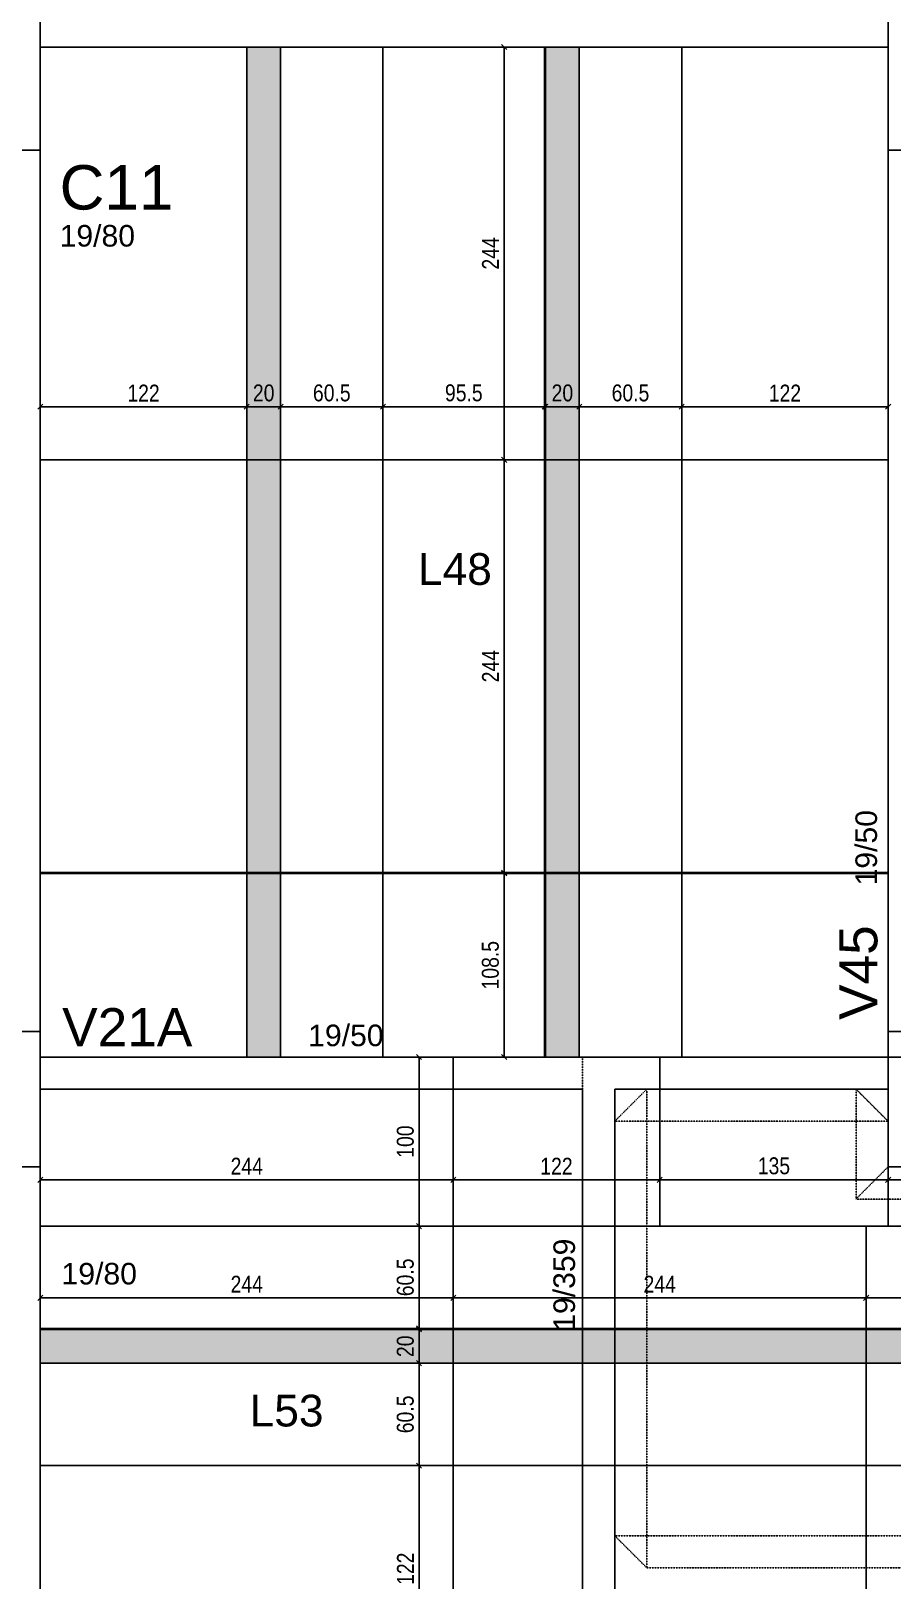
# Model space of a CAD drawing. Extents: x -9338 to -2786, y 930 to 5130.
# Drawn here: x -7413 to -6904, y 2804 to 3720 of the extents above; entities that cross this region are included whole.
import ezdxf

# ---------------------------------------------------------------- set-up
doc = ezdxf.new("R2010")
doc.units = 0
doc.linetypes.add('HIDDEN2', pattern=[0.1875, 0.125, -0.0625])
for name, color, linetype in [('1', 3, 'Continuous'), ('200', 1, 'HIDDEN2'), ('210', 3, 'HIDDEN2'), ('212', 3, 'Continuous'), ('213', 3, 'Continuous'), ('220', 5, 'Continuous'), ('222', 6, 'Continuous'), ('226', 4, 'Continuous'), ('233', 6, 'Continuous'), ('COTA', 2, 'Continuous'), ('Hachura', 7, 'Continuous'), ('Painéis', 200, 'Continuous')]:
    doc.layers.add(name, color=color, linetype=linetype)
doc.styles.add('COTA TECNICA-50', font='techl___.ttf', dxfattribs={"height": 10})
doc.styles.get("Standard").update_dxf_attribs({"font": 'arial.ttf'})
doc.dimstyles.new('COTA PAINEL-50', dxfattribs={"dimtxt": 10, "dimasz": 3, "dimexe": 3, "dimexo": 3, "dimgap": 3, "dimtad": 1, "dimdec": 1, "dimzin": 9, "dimdsep": 46, "dimtxsty": 'COTA TECNICA-50', "dimblk1": 'OBLIQUE', "dimblk2": 'OBLIQUE', "dimsah": 1, "dimcen": 0.9, "dimclrd": 4, "dimclre": 4, "dimclrt": 240, "dimadec": 1, "dimazin": 3, "dimtfac": 1, "dimtdec": 1, "dimtmove": 0, "dimatfit": 3, "dimfxl": 1, "dimtolj": 1, "dimtzin": 12, "dimarcsym": 0})

# ---------------------------------------------------------------- blocks, each defined once
blk = doc.blocks.new('_Oblique')
at = {"color": 0, "linetype": 'ByBlock', "lineweight": -2}
blk.add_line((-0.5, -0.5), (0.5, 0.5), dxfattribs=at)
blk = doc.blocks.new('*D28')
at = {"layer": 'COTA', "color": 4, "lineweight": -2, "transparency": 16777216}
for p, q in [((-7407.55, 3469.48), (-7407.55, 3500.86)), ((-7285.55, 3469.48), (-7285.55, 3500.86)), ((-7407.55, 3497.86), (-7285.55, 3497.86))]:
    blk.add_line(p, q, dxfattribs=at)
at = {"layer": 'Defpoints', "color": 0, "transparency": 16777216}
for p in [(-7285.55, 3497.86), (-7407.55, 3466.48), (-7285.55, 3466.48)]:
    blk.add_point(p, dxfattribs=at)
at = {"layer": 'COTA', "color": 4, "lineweight": -2, "transparency": 16777216, "xscale": 3, "yscale": 3, "zscale": 3, "rotation": 180}
blk.add_blockref('_Oblique', (-7407.55, 3497.86), dxfattribs=at)
at = {"layer": 'COTA', "color": 4, "lineweight": -2, "transparency": 16777216, "xscale": 3, "yscale": 3, "zscale": 3}
blk.add_blockref('_Oblique', (-7285.55, 3497.86), dxfattribs=at)
at = {"layer": 'COTA', "color": 240, "transparency": 16777216, "insert": (-7346.55, 3505.92), "char_height": 10, "attachment_point": 5, "style": 'COTA TECNICA-50'}
blk.add_mtext('\\A1;122', dxfattribs=at)
blk = doc.blocks.new('*D29')
at = {"layer": 'COTA', "color": 4, "lineweight": -2, "transparency": 16777216}
for p, q in [((-7109.05, 3469.48), (-7109.05, 3500.86)), ((-7089.05, 3469.48), (-7089.05, 3500.86)), ((-7109.05, 3497.86), (-7089.05, 3497.86))]:
    blk.add_line(p, q, dxfattribs=at)
at = {"layer": 'Defpoints', "color": 0, "transparency": 16777216}
for p in [(-7089.05, 3497.86), (-7109.05, 3466.48), (-7089.05, 3466.48)]:
    blk.add_point(p, dxfattribs=at)
at = {"layer": 'COTA', "color": 4, "lineweight": -2, "transparency": 16777216, "xscale": 3, "yscale": 3, "zscale": 3, "rotation": 180}
blk.add_blockref('_Oblique', (-7109.05, 3497.86), dxfattribs=at)
at = {"layer": 'COTA', "color": 4, "lineweight": -2, "transparency": 16777216, "xscale": 3, "yscale": 3, "zscale": 3}
blk.add_blockref('_Oblique', (-7089.05, 3497.86), dxfattribs=at)
at = {"layer": 'COTA', "color": 240, "transparency": 16777216, "insert": (-7099.05, 3505.96), "char_height": 10, "attachment_point": 5, "style": 'COTA TECNICA-50'}
blk.add_mtext('\\A1;20', dxfattribs=at)
blk = doc.blocks.new('*D30')
at = {"layer": 'COTA', "color": 4, "lineweight": -2, "transparency": 16777216}
for p, q in [((-7089.05, 3469.48), (-7089.05, 3500.86)), ((-7028.55, 3469.48), (-7028.55, 3500.86)), ((-7089.05, 3497.86), (-7028.55, 3497.86))]:
    blk.add_line(p, q, dxfattribs=at)
at = {"layer": 'Defpoints', "color": 0, "transparency": 16777216}
for p in [(-7028.55, 3497.86), (-7089.05, 3466.48), (-7028.55, 3466.48)]:
    blk.add_point(p, dxfattribs=at)
at = {"layer": 'COTA', "color": 4, "lineweight": -2, "transparency": 16777216, "xscale": 3, "yscale": 3, "zscale": 3, "rotation": 180}
blk.add_blockref('_Oblique', (-7089.05, 3497.86), dxfattribs=at)
at = {"layer": 'COTA', "color": 4, "lineweight": -2, "transparency": 16777216, "xscale": 3, "yscale": 3, "zscale": 3}
blk.add_blockref('_Oblique', (-7028.55, 3497.86), dxfattribs=at)
at = {"layer": 'COTA', "color": 240, "transparency": 16777216, "insert": (-7058.8, 3505.97), "char_height": 10, "attachment_point": 5, "style": 'COTA TECNICA-50'}
blk.add_mtext('\\A1;60.5', dxfattribs=at)
blk = doc.blocks.new('*D31')
at = {"layer": 'COTA', "color": 4, "lineweight": -2, "transparency": 16777216}
for p, q in [((-7028.55, 3469.48), (-7028.55, 3500.86)), ((-6906.55, 3469.48), (-6906.55, 3500.86)), ((-7028.55, 3497.86), (-6906.55, 3497.86))]:
    blk.add_line(p, q, dxfattribs=at)
at = {"layer": 'Defpoints', "color": 0, "transparency": 16777216}
for p in [(-6906.55, 3497.86), (-7028.55, 3466.48), (-6906.55, 3466.48)]:
    blk.add_point(p, dxfattribs=at)
at = {"layer": 'COTA', "color": 4, "lineweight": -2, "transparency": 16777216, "xscale": 3, "yscale": 3, "zscale": 3, "rotation": 180}
blk.add_blockref('_Oblique', (-7028.55, 3497.86), dxfattribs=at)
at = {"layer": 'COTA', "color": 4, "lineweight": -2, "transparency": 16777216, "xscale": 3, "yscale": 3, "zscale": 3}
blk.add_blockref('_Oblique', (-6906.55, 3497.86), dxfattribs=at)
at = {"layer": 'COTA', "color": 240, "transparency": 16777216, "insert": (-6967.55, 3505.92), "char_height": 10, "attachment_point": 5, "style": 'COTA TECNICA-50'}
blk.add_mtext('\\A1;122', dxfattribs=at)
blk = doc.blocks.new('*D32')
at = {"layer": 'COTA', "color": 4, "lineweight": -2, "transparency": 16777216}
for p, q in [((-7112.55, 3710.48), (-7136.46, 3710.48)), ((-7133.46, 3710.48), (-7133.46, 3466.48)), ((-7112.55, 3466.48), (-7136.46, 3466.48))]:
    blk.add_line(p, q, dxfattribs=at)
at = {"layer": 'Defpoints', "color": 0, "transparency": 16777216}
for p in [(-7109.55, 3710.48), (-7133.46, 3466.48), (-7109.55, 3466.48)]:
    blk.add_point(p, dxfattribs=at)
at = {"layer": 'COTA', "color": 4, "lineweight": -2, "transparency": 16777216, "xscale": 3, "yscale": 3, "zscale": 3}
for p, rotation in [((-7133.46, 3710.48), 90), ((-7133.46, 3466.48), 270)]:
    blk.add_blockref('_Oblique', p, dxfattribs=dict(at, rotation=rotation))
at = {"layer": 'COTA', "color": 240, "transparency": 16777216, "insert": (-7141.53, 3588.48), "char_height": 10, "attachment_point": 5, "rotation": 90, "style": 'COTA TECNICA-50'}
blk.add_mtext('\\A1;244', dxfattribs=at)
blk = doc.blocks.new('*D33')
at = {"layer": 'COTA', "color": 4, "lineweight": -2, "transparency": 16777216}
for p, q in [((-7112.55, 3466.48), (-7136.46, 3466.48)), ((-7133.46, 3466.48), (-7133.46, 3222.48)), ((-7112.55, 3222.48), (-7136.46, 3222.48))]:
    blk.add_line(p, q, dxfattribs=at)
at = {"layer": 'Defpoints', "color": 0, "transparency": 16777216}
for p in [(-7109.55, 3466.48), (-7133.46, 3222.48), (-7109.55, 3222.48)]:
    blk.add_point(p, dxfattribs=at)
at = {"layer": 'COTA', "color": 4, "lineweight": -2, "transparency": 16777216, "xscale": 3, "yscale": 3, "zscale": 3}
for p, rotation in [((-7133.46, 3466.48), 90), ((-7133.46, 3222.48), 270)]:
    blk.add_blockref('_Oblique', p, dxfattribs=dict(at, rotation=rotation))
at = {"layer": 'COTA', "color": 240, "transparency": 16777216, "insert": (-7141.53, 3344.48), "char_height": 10, "attachment_point": 5, "rotation": 90, "style": 'COTA TECNICA-50'}
blk.add_mtext('\\A1;244', dxfattribs=at)
blk = doc.blocks.new('*D34')
at = {"layer": 'COTA', "color": 4, "lineweight": -2, "transparency": 16777216}
for p, q in [((-7112.55, 3221.98), (-7136.46, 3221.98)), ((-7133.46, 3221.98), (-7133.46, 3113.44)), ((-7112.55, 3113.44), (-7136.46, 3113.44))]:
    blk.add_line(p, q, dxfattribs=at)
at = {"layer": 'Defpoints', "color": 0, "transparency": 16777216}
for p in [(-7109.55, 3221.98), (-7133.46, 3113.44), (-7109.55, 3113.44)]:
    blk.add_point(p, dxfattribs=at)
at = {"layer": 'COTA', "color": 4, "lineweight": -2, "transparency": 16777216, "xscale": 3, "yscale": 3, "zscale": 3}
for p, rotation in [((-7133.46, 3221.98), 90), ((-7133.46, 3113.44), 270)]:
    blk.add_blockref('_Oblique', p, dxfattribs=dict(at, rotation=rotation))
at = {"layer": 'COTA', "color": 240, "transparency": 16777216, "insert": (-7141.59, 3167.71), "char_height": 10, "attachment_point": 5, "rotation": 90, "style": 'COTA TECNICA-50'}
blk.add_mtext('\\A1;108.5', dxfattribs=at)
blk = doc.blocks.new('*D154')
at = {"layer": 'COTA', "color": 4, "lineweight": -2, "transparency": 16777216}
for p, q in [((-7407.55, 3016.44), (-7407.55, 3043.83)), ((-7407.55, 3040.83), (-7163.55, 3040.83)), ((-7163.55, 3016.44), (-7163.55, 3043.83))]:
    blk.add_line(p, q, dxfattribs=at)
at = {"layer": 'Defpoints', "color": 0, "transparency": 16777216}
for p in [(-7163.55, 3040.83), (-7407.55, 3013.44), (-7163.55, 3013.44)]:
    blk.add_point(p, dxfattribs=at)
at = {"layer": 'COTA', "color": 4, "lineweight": -2, "transparency": 16777216, "xscale": 3, "yscale": 3, "zscale": 3, "rotation": 180}
blk.add_blockref('_Oblique', (-7407.55, 3040.83), dxfattribs=at)
at = {"layer": 'COTA', "color": 4, "lineweight": -2, "transparency": 16777216, "xscale": 3, "yscale": 3, "zscale": 3}
blk.add_blockref('_Oblique', (-7163.55, 3040.83), dxfattribs=at)
at = {"layer": 'COTA', "color": 240, "transparency": 16777216, "insert": (-7285.55, 3048.9), "char_height": 10, "attachment_point": 5, "style": 'COTA TECNICA-50'}
blk.add_mtext('\\A1;244', dxfattribs=at)
blk = doc.blocks.new('*D155')
at = {"layer": 'COTA', "color": 4, "lineweight": -2, "transparency": 16777216}
for p, q in [((-7163.55, 3016.44), (-7163.55, 3043.83)), ((-7163.55, 3040.83), (-7041.55, 3040.83)), ((-7041.55, 3016.44), (-7041.55, 3043.83))]:
    blk.add_line(p, q, dxfattribs=at)
at = {"layer": 'Defpoints', "color": 0, "transparency": 16777216}
for p in [(-7041.55, 3040.83), (-7163.55, 3013.44), (-7041.55, 3013.44)]:
    blk.add_point(p, dxfattribs=at)
at = {"layer": 'COTA', "color": 4, "lineweight": -2, "transparency": 16777216, "xscale": 3, "yscale": 3, "zscale": 3, "rotation": 180}
blk.add_blockref('_Oblique', (-7163.55, 3040.83), dxfattribs=at)
at = {"layer": 'COTA', "color": 4, "lineweight": -2, "transparency": 16777216, "xscale": 3, "yscale": 3, "zscale": 3}
blk.add_blockref('_Oblique', (-7041.55, 3040.83), dxfattribs=at)
at = {"layer": 'COTA', "color": 240, "transparency": 16777216, "insert": (-7102.55, 3048.89), "char_height": 10, "attachment_point": 5, "style": 'COTA TECNICA-50'}
blk.add_mtext('\\A1;122', dxfattribs=at)
blk = doc.blocks.new('*D156')
at = {"layer": 'COTA', "color": 4, "lineweight": -2, "transparency": 16777216}
for p, q in [((-7041.55, 3016.44), (-7041.55, 3043.83)), ((-7041.55, 3040.83), (-6906.55, 3040.83)), ((-6906.55, 3016.44), (-6906.55, 3043.83))]:
    blk.add_line(p, q, dxfattribs=at)
at = {"layer": 'Defpoints', "color": 0, "transparency": 16777216}
for p in [(-6906.55, 3040.83), (-7041.55, 3013.44), (-6906.55, 3013.44)]:
    blk.add_point(p, dxfattribs=at)
at = {"layer": 'COTA', "color": 4, "lineweight": -2, "transparency": 16777216, "xscale": 3, "yscale": 3, "zscale": 3, "rotation": 180}
blk.add_blockref('_Oblique', (-7041.55, 3040.83), dxfattribs=at)
at = {"layer": 'COTA', "color": 4, "lineweight": -2, "transparency": 16777216, "xscale": 3, "yscale": 3, "zscale": 3}
blk.add_blockref('_Oblique', (-6906.55, 3040.83), dxfattribs=at)
at = {"layer": 'COTA', "color": 240, "transparency": 16777216, "insert": (-6974.05, 3049.05), "char_height": 10, "attachment_point": 5, "style": 'COTA TECNICA-50'}
blk.add_mtext('\\A1;135', dxfattribs=at)
blk = doc.blocks.new('*D157')
at = {"layer": 'COTA', "color": 4, "lineweight": -2, "transparency": 16777216}
for p, q in [((-6906.55, 3016.44), (-6906.55, 3043.83)), ((-6906.55, 3040.83), (-6784.55, 3040.83)), ((-6784.55, 3016.44), (-6784.55, 3043.83))]:
    blk.add_line(p, q, dxfattribs=at)
at = {"layer": 'Defpoints', "color": 0, "transparency": 16777216}
for p in [(-6784.55, 3040.83), (-6906.55, 3013.44), (-6784.55, 3013.44)]:
    blk.add_point(p, dxfattribs=at)
at = {"layer": 'COTA', "color": 4, "lineweight": -2, "transparency": 16777216, "xscale": 3, "yscale": 3, "zscale": 3, "rotation": 180}
blk.add_blockref('_Oblique', (-6906.55, 3040.83), dxfattribs=at)
at = {"layer": 'COTA', "color": 4, "lineweight": -2, "transparency": 16777216, "xscale": 3, "yscale": 3, "zscale": 3}
blk.add_blockref('_Oblique', (-6784.55, 3040.83), dxfattribs=at)
at = {"layer": 'COTA', "color": 240, "transparency": 16777216, "insert": (-6845.55, 3048.89), "char_height": 10, "attachment_point": 5, "style": 'COTA TECNICA-50'}
blk.add_mtext('\\A1;122', dxfattribs=at)
blk = doc.blocks.new('*D161')
at = {"layer": 'COTA', "color": 4, "lineweight": -2, "transparency": 16777216}
for p, q in [((-7166.55, 3113.44), (-7186.73, 3113.44)), ((-7183.73, 3113.44), (-7183.73, 3013.44)), ((-7166.55, 3013.44), (-7186.73, 3013.44))]:
    blk.add_line(p, q, dxfattribs=at)
at = {"layer": 'Defpoints', "color": 0, "transparency": 16777216}
for p in [(-7163.55, 3113.44), (-7183.73, 3013.44), (-7163.55, 3013.44)]:
    blk.add_point(p, dxfattribs=at)
at = {"layer": 'COTA', "color": 4, "lineweight": -2, "transparency": 16777216, "xscale": 3, "yscale": 3, "zscale": 3}
for p, rotation in [((-7183.73, 3113.44), 90), ((-7183.73, 3013.44), 270)]:
    blk.add_blockref('_Oblique', p, dxfattribs=dict(at, rotation=rotation))
at = {"layer": 'COTA', "color": 240, "transparency": 16777216, "insert": (-7191.83, 3063.44), "char_height": 10, "attachment_point": 5, "rotation": 90, "style": 'COTA TECNICA-50'}
blk.add_mtext('\\A1;100', dxfattribs=at)
blk = doc.blocks.new('*D162')
at = {"layer": 'COTA', "color": 4, "lineweight": -2, "transparency": 16777216}
for p, q in [((-7166.55, 3013.44), (-7186.73, 3013.44)), ((-7183.73, 3013.44), (-7183.73, 2952.94)), ((-7166.55, 2952.94), (-7186.73, 2952.94))]:
    blk.add_line(p, q, dxfattribs=at)
at = {"layer": 'Defpoints', "color": 0, "transparency": 16777216}
for p in [(-7163.55, 3013.44), (-7183.73, 2952.94), (-7163.55, 2952.94)]:
    blk.add_point(p, dxfattribs=at)
at = {"layer": 'COTA', "color": 4, "lineweight": -2, "transparency": 16777216, "xscale": 3, "yscale": 3, "zscale": 3}
for p, rotation in [((-7183.73, 3013.44), 90), ((-7183.73, 2952.94), 270)]:
    blk.add_blockref('_Oblique', p, dxfattribs=dict(at, rotation=rotation))
at = {"layer": 'COTA', "color": 240, "transparency": 16777216, "insert": (-7191.84, 2983.19), "char_height": 10, "attachment_point": 5, "rotation": 90, "style": 'COTA TECNICA-50'}
blk.add_mtext('\\A1;60.5', dxfattribs=at)
blk = doc.blocks.new('*D163')
at = {"layer": 'COTA', "color": 4, "lineweight": -2, "transparency": 16777216}
for p, q in [((-7166.55, 2952.44), (-7186.73, 2952.44)), ((-7183.73, 2952.44), (-7183.73, 2932.44)), ((-7166.55, 2932.44), (-7186.73, 2932.44))]:
    blk.add_line(p, q, dxfattribs=at)
at = {"layer": 'Defpoints', "color": 0, "transparency": 16777216}
for p in [(-7163.55, 2952.44), (-7183.73, 2932.44), (-7163.55, 2932.44)]:
    blk.add_point(p, dxfattribs=at)
at = {"layer": 'COTA', "color": 4, "lineweight": -2, "transparency": 16777216, "xscale": 3, "yscale": 3, "zscale": 3}
for p, rotation in [((-7183.73, 2952.44), 90), ((-7183.73, 2932.44), 270)]:
    blk.add_blockref('_Oblique', p, dxfattribs=dict(at, rotation=rotation))
at = {"layer": 'COTA', "color": 240, "transparency": 16777216, "insert": (-7191.83, 2942.44), "char_height": 10, "attachment_point": 5, "rotation": 90, "style": 'COTA TECNICA-50'}
blk.add_mtext('\\A1;20', dxfattribs=at)
blk = doc.blocks.new('*D164')
at = {"layer": 'COTA', "color": 4, "lineweight": -2, "transparency": 16777216}
for p, q in [((-7166.55, 2932.44), (-7186.73, 2932.44)), ((-7183.73, 2932.44), (-7183.73, 2871.94)), ((-7166.55, 2871.94), (-7186.73, 2871.94))]:
    blk.add_line(p, q, dxfattribs=at)
at = {"layer": 'Defpoints', "color": 0, "transparency": 16777216}
for p in [(-7163.55, 2932.44), (-7183.73, 2871.94), (-7163.55, 2871.94)]:
    blk.add_point(p, dxfattribs=at)
at = {"layer": 'COTA', "color": 4, "lineweight": -2, "transparency": 16777216, "xscale": 3, "yscale": 3, "zscale": 3}
for p, rotation in [((-7183.73, 2932.44), 90), ((-7183.73, 2871.94), 270)]:
    blk.add_blockref('_Oblique', p, dxfattribs=dict(at, rotation=rotation))
at = {"layer": 'COTA', "color": 240, "transparency": 16777216, "insert": (-7191.84, 2902.19), "char_height": 10, "attachment_point": 5, "rotation": 90, "style": 'COTA TECNICA-50'}
blk.add_mtext('\\A1;60.5', dxfattribs=at)
blk = doc.blocks.new('*D165')
at = {"layer": 'COTA', "color": 4, "lineweight": -2, "transparency": 16777216}
for p, q in [((-7166.55, 2871.94), (-7186.73, 2871.94)), ((-7183.73, 2871.94), (-7183.73, 2749.94)), ((-7166.55, 2749.94), (-7186.73, 2749.94))]:
    blk.add_line(p, q, dxfattribs=at)
at = {"layer": 'Defpoints', "color": 0, "transparency": 16777216}
for p in [(-7163.55, 2871.94), (-7183.73, 2749.94), (-7163.55, 2749.94)]:
    blk.add_point(p, dxfattribs=at)
at = {"layer": 'COTA', "color": 4, "lineweight": -2, "transparency": 16777216, "xscale": 3, "yscale": 3, "zscale": 3}
for p, rotation in [((-7183.73, 2871.94), 90), ((-7183.73, 2749.94), 270)]:
    blk.add_blockref('_Oblique', p, dxfattribs=dict(at, rotation=rotation))
at = {"layer": 'COTA', "color": 240, "transparency": 16777216, "insert": (-7191.79, 2810.94), "char_height": 10, "attachment_point": 5, "rotation": 90, "style": 'COTA TECNICA-50'}
blk.add_mtext('\\A1;122', dxfattribs=at)
blk = doc.blocks.new('*D166')
at = {"layer": 'COTA', "color": 4, "lineweight": -2, "transparency": 16777216}
for p, q in [((-7407.55, 2955.44), (-7407.55, 2974.07)), ((-7407.55, 2971.07), (-7163.55, 2971.07)), ((-7163.55, 2955.44), (-7163.55, 2974.07))]:
    blk.add_line(p, q, dxfattribs=at)
at = {"layer": 'Defpoints', "color": 0, "transparency": 16777216}
for p in [(-7163.55, 2971.07), (-7407.55, 2952.44), (-7163.55, 2952.44)]:
    blk.add_point(p, dxfattribs=at)
at = {"layer": 'COTA', "color": 4, "lineweight": -2, "transparency": 16777216, "xscale": 3, "yscale": 3, "zscale": 3, "rotation": 180}
blk.add_blockref('_Oblique', (-7407.55, 2971.07), dxfattribs=at)
at = {"layer": 'COTA', "color": 4, "lineweight": -2, "transparency": 16777216, "xscale": 3, "yscale": 3, "zscale": 3}
blk.add_blockref('_Oblique', (-7163.55, 2971.07), dxfattribs=at)
at = {"layer": 'COTA', "color": 240, "transparency": 16777216, "insert": (-7285.55, 2979.14), "char_height": 10, "attachment_point": 5, "style": 'COTA TECNICA-50'}
blk.add_mtext('\\A1;244', dxfattribs=at)
blk = doc.blocks.new('*D167')
at = {"layer": 'COTA', "color": 4, "lineweight": -2, "transparency": 16777216}
for p, q in [((-7163.55, 2955.94), (-7163.55, 2974.07)), ((-7163.55, 2971.07), (-6919.55, 2971.07)), ((-6919.55, 2955.94), (-6919.55, 2974.07))]:
    blk.add_line(p, q, dxfattribs=at)
at = {"layer": 'Defpoints', "color": 0, "transparency": 16777216}
for p in [(-6919.55, 2971.07), (-7163.55, 2952.94), (-6919.55, 2952.94)]:
    blk.add_point(p, dxfattribs=at)
at = {"layer": 'COTA', "color": 4, "lineweight": -2, "transparency": 16777216, "xscale": 3, "yscale": 3, "zscale": 3, "rotation": 180}
blk.add_blockref('_Oblique', (-7163.55, 2971.07), dxfattribs=at)
at = {"layer": 'COTA', "color": 4, "lineweight": -2, "transparency": 16777216, "xscale": 3, "yscale": 3, "zscale": 3}
blk.add_blockref('_Oblique', (-6919.55, 2971.07), dxfattribs=at)
at = {"layer": 'COTA', "color": 240, "transparency": 16777216, "insert": (-7041.55, 2979.14), "char_height": 10, "attachment_point": 5, "style": 'COTA TECNICA-50'}
blk.add_mtext('\\A1;244', dxfattribs=at)
blk = doc.blocks.new('*D168')
at = {"layer": 'COTA', "color": 4, "lineweight": -2, "transparency": 16777216}
for p, q in [((-6919.55, 2955.94), (-6919.55, 2974.07)), ((-6919.55, 2971.07), (-6675.55, 2971.07)), ((-6675.55, 2955.94), (-6675.55, 2974.07))]:
    blk.add_line(p, q, dxfattribs=at)
at = {"layer": 'Defpoints', "color": 0, "transparency": 16777216}
for p in [(-6675.55, 2971.07), (-6919.55, 2952.94), (-6675.55, 2952.94)]:
    blk.add_point(p, dxfattribs=at)
at = {"layer": 'COTA', "color": 4, "lineweight": -2, "transparency": 16777216, "xscale": 3, "yscale": 3, "zscale": 3, "rotation": 180}
blk.add_blockref('_Oblique', (-6919.55, 2971.07), dxfattribs=at)
at = {"layer": 'COTA', "color": 4, "lineweight": -2, "transparency": 16777216, "xscale": 3, "yscale": 3, "zscale": 3}
blk.add_blockref('_Oblique', (-6675.55, 2971.07), dxfattribs=at)
at = {"layer": 'COTA', "color": 240, "transparency": 16777216, "insert": (-6797.55, 2979.14), "char_height": 10, "attachment_point": 5, "style": 'COTA TECNICA-50'}
blk.add_mtext('\\A1;244', dxfattribs=at)
blk = doc.blocks.new('*D172')
at = {"layer": 'COTA', "color": 4, "lineweight": -2, "transparency": 16777216}
for p, q in [((-7285.55, 3469.48), (-7285.55, 3500.86)), ((-7265.55, 3469.48), (-7265.55, 3500.86)), ((-7285.55, 3497.86), (-7265.55, 3497.86))]:
    blk.add_line(p, q, dxfattribs=at)
at = {"layer": 'Defpoints', "color": 0, "transparency": 16777216}
for p in [(-7265.55, 3497.86), (-7285.55, 3466.48), (-7265.55, 3466.48)]:
    blk.add_point(p, dxfattribs=at)
at = {"layer": 'COTA', "color": 4, "lineweight": -2, "transparency": 16777216, "xscale": 3, "yscale": 3, "zscale": 3, "rotation": 180}
blk.add_blockref('_Oblique', (-7285.55, 3497.86), dxfattribs=at)
at = {"layer": 'COTA', "color": 4, "lineweight": -2, "transparency": 16777216, "xscale": 3, "yscale": 3, "zscale": 3}
blk.add_blockref('_Oblique', (-7265.55, 3497.86), dxfattribs=at)
at = {"layer": 'COTA', "color": 240, "transparency": 16777216, "insert": (-7275.55, 3505.96), "char_height": 10, "attachment_point": 5, "style": 'COTA TECNICA-50'}
blk.add_mtext('\\A1;20', dxfattribs=at)
blk = doc.blocks.new('*D173')
at = {"layer": 'COTA', "color": 4, "lineweight": -2, "transparency": 16777216}
for p, q in [((-7265.55, 3469.48), (-7265.55, 3500.86)), ((-7205.05, 3469.48), (-7205.05, 3500.86)), ((-7265.55, 3497.86), (-7205.05, 3497.86))]:
    blk.add_line(p, q, dxfattribs=at)
at = {"layer": 'Defpoints', "color": 0, "transparency": 16777216}
for p in [(-7205.05, 3497.86), (-7265.55, 3466.48), (-7205.05, 3466.48)]:
    blk.add_point(p, dxfattribs=at)
at = {"layer": 'COTA', "color": 4, "lineweight": -2, "transparency": 16777216, "xscale": 3, "yscale": 3, "zscale": 3, "rotation": 180}
blk.add_blockref('_Oblique', (-7265.55, 3497.86), dxfattribs=at)
at = {"layer": 'COTA', "color": 4, "lineweight": -2, "transparency": 16777216, "xscale": 3, "yscale": 3, "zscale": 3}
blk.add_blockref('_Oblique', (-7205.05, 3497.86), dxfattribs=at)
at = {"layer": 'COTA', "color": 240, "transparency": 16777216, "insert": (-7235.3, 3505.97), "char_height": 10, "attachment_point": 5, "style": 'COTA TECNICA-50'}
blk.add_mtext('\\A1;60.5', dxfattribs=at)
blk = doc.blocks.new('*D174')
at = {"layer": 'COTA', "color": 4, "lineweight": -2, "transparency": 16777216}
for p, q in [((-7205.05, 3469.48), (-7205.05, 3500.86)), ((-7109.55, 3469.48), (-7109.55, 3500.86)), ((-7205.05, 3497.86), (-7109.55, 3497.86))]:
    blk.add_line(p, q, dxfattribs=at)
at = {"layer": 'Defpoints', "color": 0, "transparency": 16777216}
for p in [(-7109.55, 3497.86), (-7205.05, 3466.48), (-7109.55, 3466.48)]:
    blk.add_point(p, dxfattribs=at)
at = {"layer": 'COTA', "color": 4, "lineweight": -2, "transparency": 16777216, "xscale": 3, "yscale": 3, "zscale": 3, "rotation": 180}
blk.add_blockref('_Oblique', (-7205.05, 3497.86), dxfattribs=at)
at = {"layer": 'COTA', "color": 4, "lineweight": -2, "transparency": 16777216, "xscale": 3, "yscale": 3, "zscale": 3}
blk.add_blockref('_Oblique', (-7109.55, 3497.86), dxfattribs=at)
at = {"layer": 'COTA', "color": 240, "transparency": 16777216, "insert": (-7157.3, 3506), "char_height": 10, "attachment_point": 5, "style": 'COTA TECNICA-50'}
blk.add_mtext('\\A1;95.5', dxfattribs=at)

msp = doc.modelspace()

# ---------------------------------------------------------------- hatches: boundary and pattern name
at = {"layer": 'Hachura', "true_color": 0x939598}
h = msp.add_hatch(color=252, dxfattribs=at)
h.dxf.hatch_style = 1
h.paths.add_polyline_path([(-7265.55, 3466.48), (-7285.55, 3466.48), (-7285.55, 3113.44), (-7265.55, 3113.44)])
h.paths.add_polyline_path([(-7089.05, 3466.48), (-7109.05, 3466.48), (-7109.05, 3113.44), (-7089.05, 3113.44)])
h.paths.add_polyline_path([(-7089.05, 3710.48), (-7109.05, 3710.48), (-7109.05, 3466.48), (-7089.05, 3466.48)])
h.paths.add_polyline_path([(-7265.55, 3710.48), (-7285.55, 3710.48), (-7285.55, 3466.48), (-7265.55, 3466.48)])
h = msp.add_hatch(color=252, dxfattribs=at)
h.dxf.hatch_style = 1
h.paths.add_polyline_path([(-7163.55, 2952.44), (-7407.55, 2952.44), (-7407.55, 2932.44), (-7163.55, 2932.44)])
h.paths.add_polyline_path([(-6919.55, 2952.44), (-7163.55, 2952.44), (-7163.55, 2932.44), (-6919.55, 2932.44)])
h.paths.add_polyline_path([(-6675.55, 2952.44), (-6919.55, 2952.44), (-6919.55, 2932.44), (-6675.55, 2932.44)])
h.paths.add_polyline_path([(-6431.55, 2952.44), (-6675.55, 2952.44), (-6675.55, 2932.44), (-6431.55, 2932.44)])
h.paths.add_polyline_path([(-6309.55, 2952.44), (-6431.55, 2952.44), (-6431.55, 2932.44), (-6309.55, 2932.44)])
h.paths.add_polyline_path([(-6179.65, 2952.44), (-6309.05, 2952.44), (-6309.05, 2932.44), (-6179.65, 2932.44)])

# ---------------------------------------------------------------- linework, layer by layer
at = {"layer": '1'}
for p, q in [((-7407.55, 3710.48), (-6906.55, 3710.48)), ((-7407.55, 3649.48), (-7407.55, 3128.48)), ((-6906.55, 3128.48), (-6906.55, 3649.48)), ((-7407.55, 3094.44), (-7087.15, 3094.44)), ((-7087.15, 2765.44), (-7087.15, 3094.44)), ((-7068.15, 2765.44), (-7068.15, 3094.44)), ((-7068.15, 3094.44), (-6906.55, 3094.44)), ((-7407.55, 3048.48), (-7407.55, 2765.44))]:
    msp.add_line(p, q, dxfattribs=at)
msp.add_lwpolyline([(-6906.55, 3113.44), (-7407.55, 3113.44)], dxfattribs=at)
at = {"layer": '200'}
for p, q in [((-7049.15, 2811.44), (-7049.15, 3094.44)), ((-7068.15, 3075.44), (-6906.55, 3075.44)), ((-6925.55, 3029.48), (-6906.55, 3048.48)), ((-7068.15, 2830.44), (-6707.65, 2830.44))]:
    msp.add_line(p, q, dxfattribs=at)
msp.add_lwpolyline([(-6925.55, 3094.44), (-6925.55, 3029.48), (-6868.55, 3029.48), (-6868.55, 3094.44)], dxfattribs=at)
at = {"layer": '210'}
for p, q in [((-7087.15, 3094.44), (-7087.15, 3113.44)), ((-7068.15, 3075.44), (-7049.15, 3094.44)), ((-6925.55, 3094.44), (-6906.55, 3075.44)), ((-7068.15, 2830.44), (-7049.15, 2811.44)), ((-7049.15, 2811.44), (-6726.65, 2811.44))]:
    msp.add_line(p, q, dxfattribs=at)
at = {"layer": '222'}
for points in [[(-7426.55, 3649.48), (-7426.55, 3729.48), (-7407.55, 3729.48), (-7407.55, 3649.48), (-7426.55, 3649.48)], [(-6906.55, 3649.48), (-6906.55, 3729.48), (-6887.55, 3729.48), (-6887.55, 3649.48), (-6906.55, 3649.48)], [(-7426.55, 3048.48), (-7426.55, 3128.48), (-7407.55, 3128.48), (-7407.55, 3048.48), (-7426.55, 3048.48)], [(-6906.55, 3048.48), (-6906.55, 3128.48), (-6887.55, 3128.48), (-6887.55, 3048.48), (-6906.55, 3048.48)]]:
    msp.add_lwpolyline(points, dxfattribs=at)
at = {"layer": 'Painéis'}
for p, q in [((-7285.55, 3710.48), (-7285.55, 3113.44)), ((-7265.55, 3710.48), (-7265.55, 3113.44)), ((-7205.05, 3710.48), (-7205.05, 3113.44)), ((-7109.55, 3710.48), (-7109.55, 3113.44)), ((-7109.05, 3710.48), (-7109.05, 3113.44)), ((-7089.05, 3710.48), (-7089.05, 3113.44)), ((-7028.55, 3710.48), (-7028.55, 3113.44)), ((-7407.55, 3466.48), (-6906.55, 3466.48)), ((-7407.55, 3222.48), (-6906.55, 3222.48)), ((-7407.55, 3221.98), (-6906.55, 3221.98)), ((-7407.55, 3113.44), (-6179.65, 3113.44)), ((-7407.55, 3113.44), (-7407.55, 2749.94)), ((-7163.55, 3113.44), (-7163.55, 2749.94)), ((-7041.55, 3113.44), (-7041.55, 3013.44)), ((-6906.55, 3113.44), (-6906.55, 3013.44)), ((-7407.55, 3013.44), (-6179.65, 3013.44)), ((-6919.55, 3013.44), (-6919.55, 2749.94)), ((-7407.55, 2952.94), (-6179.65, 2952.94)), ((-7407.55, 2952.44), (-6179.65, 2952.44)), ((-7407.55, 2932.44), (-6179.65, 2932.44)), ((-7407.55, 2871.94), (-6179.65, 2871.94))]:
    msp.add_line(p, q, dxfattribs=at)
for points in [[(-6906.55, 3113.44), (-7407.55, 3113.44), (-7407.55, 3710.48), (-6906.55, 3710.48)], [(-7407.55, 3113.44), (-6179.65, 3113.44), (-6179.65, 2749.94), (-7407.55, 2749.94)]]:
    msp.add_lwpolyline(points, close=True, dxfattribs=at)
msp.add_lwpolyline([(-6906.55, 3048.48), (-6887.55, 3048.48), (-6887.55, 3113.44)], dxfattribs=at)

# ---------------------------------------------------------------- texts
at = {"layer": '212'}
for s, p in [('19/50', (-6913.14, 3214.87)), ('19/359', (-7091.59, 2951.61))]:
    msp.add_text(s, height=12.75, rotation=90, dxfattribs=at).set_placement(p)
msp.add_text('19/50', height=12.75, dxfattribs=at).set_placement((-7249.26, 3119.84))
at = {"layer": '213'}
for p in [(-7396.14, 3592.54), (-7395, 2978.98)]:
    msp.add_text('19/80', height=12.75, dxfattribs=at).set_placement(p)
at = {"layer": '220'}
msp.add_text('C11', height=26.25, dxfattribs=at).set_placement((-7396.14, 3614.41))
at = {"layer": '226'}
for s, p in [('L48', (-7184.42, 3392.55)), ('L53', (-7283.88, 2895.04))]:
    msp.add_text(s, height=18.75, dxfattribs=at).set_placement(p)
at = {"layer": '233'}
msp.add_text('V45', height=22.5, rotation=90, dxfattribs=at).set_placement((-6912.92, 3135.37))
msp.add_text('V21A', height=22.5, dxfattribs=at).set_placement((-7394.62, 3119.84))

# ---------------------------------------------------------------- dimensions: what is measured, and where the dimension line sits
at = {"layer": 'COTA'}
for base, p1, p2, picture, middle in [((-7133.46, 3466.48), (-7109.55, 3710.48), (-7109.55, 3466.48), '*D32', (-7141.53, 3588.48)), ((-7133.46, 3222.48), (-7109.55, 3466.48), (-7109.55, 3222.48), '*D33', (-7141.53, 3344.48)), ((-7133.46, 3113.44), (-7109.55, 3221.98), (-7109.55, 3113.44), '*D34', (-7141.59, 3167.71))]:
    dim = msp.add_linear_dim(base=base, p1=p1, p2=p2, angle=90, dimstyle='COTA PAINEL-50', dxfattribs=at)
    dim.commit()
    dim.dimension.update_dxf_attribs({"geometry": picture, "text_midpoint": middle})
for base, p1, p2, picture, middle in [((-7285.55, 3497.86), (-7407.55, 3466.48), (-7285.55, 3466.48), '*D28', (-7346.55, 3505.92)), ((-7028.55, 3497.86), (-7089.05, 3466.48), (-7028.55, 3466.48), '*D30', (-7058.8, 3505.97)), ((-6906.55, 3497.86), (-7028.55, 3466.48), (-6906.55, 3466.48), '*D31', (-6967.55, 3505.92))]:
    dim = msp.add_linear_dim(base=base, p1=p1, p2=p2, dimstyle='COTA PAINEL-50', dxfattribs=at)
    dim.commit()
    dim.dimension.update_dxf_attribs({"geometry": picture, "text_midpoint": middle})
at = {"layer": 'COTA', "color": 252, "true_color": 0x939598}
dim = msp.add_linear_dim(base=(-7265.55, 3497.86), p1=(-7285.55, 3466.48), p2=(-7265.55, 3466.48), dimstyle='COTA PAINEL-50', dxfattribs=at)
dim.commit()
dim.dimension.update_dxf_attribs({"geometry": '*D172', "text_midpoint": (-7275.55, 3497.86), "dimtype": 160})
for base, p1, p2, picture, middle in [((-7205.05, 3497.86), (-7265.55, 3466.48), (-7205.05, 3466.48), '*D173', (-7235.3, 3505.97)), ((-7109.55, 3497.86), (-7205.05, 3466.48), (-7109.55, 3466.48), '*D174', (-7157.3, 3506)), ((-7163.55, 3040.83), (-7407.55, 3013.44), (-7163.55, 3013.44), '*D154', (-7285.55, 3048.9)), ((-7041.55, 3040.83), (-7163.55, 3013.44), (-7041.55, 3013.44), '*D155', (-7102.55, 3048.89)), ((-6906.55, 3040.83), (-7041.55, 3013.44), (-6906.55, 3013.44), '*D156', (-6974.05, 3049.05)), ((-6784.55, 3040.83), (-6906.55, 3013.44), (-6784.55, 3013.44), '*D157', (-6845.55, 3048.89)), ((-7163.55, 2971.07), (-7407.55, 2952.44), (-7163.55, 2952.44), '*D166', (-7285.55, 2979.14)), ((-6919.55, 2971.07), (-7163.55, 2952.94), (-6919.55, 2952.94), '*D167', (-7041.55, 2979.14)), ((-6675.55, 2971.07), (-6919.55, 2952.94), (-6675.55, 2952.94), '*D168', (-6797.55, 2979.14))]:
    dim = msp.add_linear_dim(base=base, p1=p1, p2=p2, dimstyle='COTA PAINEL-50', dxfattribs=at)
    dim.commit()
    dim.dimension.update_dxf_attribs({"geometry": picture, "text_midpoint": middle})
at = {"layer": 'COTA'}
dim = msp.add_linear_dim(base=(-7089.05, 3497.86), p1=(-7109.05, 3466.48), p2=(-7089.05, 3466.48), dimstyle='COTA PAINEL-50', dxfattribs=at)
dim.commit()
dim.dimension.update_dxf_attribs({"geometry": '*D29', "text_midpoint": (-7099.05, 3497.86), "dimtype": 160})
at = {"layer": 'COTA', "color": 252, "true_color": 0x939598}
for base, p1, p2, picture, middle in [((-7183.73, 3013.44), (-7163.55, 3113.44), (-7163.55, 3013.44), '*D161', (-7191.83, 3063.44)), ((-7183.73, 2952.94), (-7163.55, 3013.44), (-7163.55, 2952.94), '*D162', (-7191.84, 2983.19)), ((-7183.73, 2871.94), (-7163.55, 2932.44), (-7163.55, 2871.94), '*D164', (-7191.84, 2902.19)), ((-7183.73, 2749.94), (-7163.55, 2871.94), (-7163.55, 2749.94), '*D165', (-7191.79, 2810.94))]:
    dim = msp.add_linear_dim(base=base, p1=p1, p2=p2, angle=90, dimstyle='COTA PAINEL-50', dxfattribs=at)
    dim.commit()
    dim.dimension.update_dxf_attribs({"geometry": picture, "text_midpoint": middle})
dim = msp.add_linear_dim(base=(-7183.73, 2932.44), p1=(-7163.55, 2952.44), p2=(-7163.55, 2932.44), angle=90, dimstyle='COTA PAINEL-50', dxfattribs=at)
dim.commit()
dim.dimension.update_dxf_attribs({"geometry": '*D163', "text_midpoint": (-7183.73, 2942.44), "dimtype": 160})

doc.saveas('drawing.dxf')
